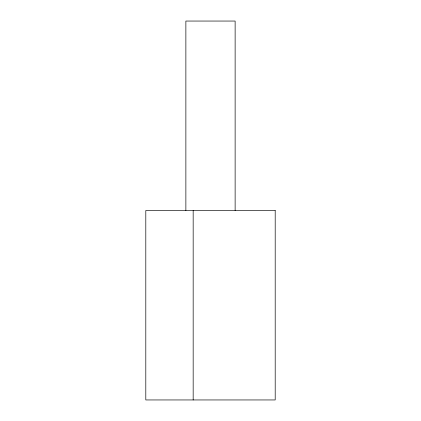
<?xml version="1.0" encoding="UTF-8"?>
<svg xmlns="http://www.w3.org/2000/svg" width="421" height="421" viewBox="0 0 421 421"><rect width="100%" height="100%" fill="white"/><g stroke="black" fill="none" stroke-linecap="round" stroke-linejoin="round"><path stroke-width="0.63" d="M235.129 210.5L235.129 21.05L185.871 21.05L185.871 210.5M193.165 210.5L193.165 399.95M275.197 210.5L145.803 210.5L145.803 399.95L275.197 399.95L275.197 210.5"/></g></svg>
